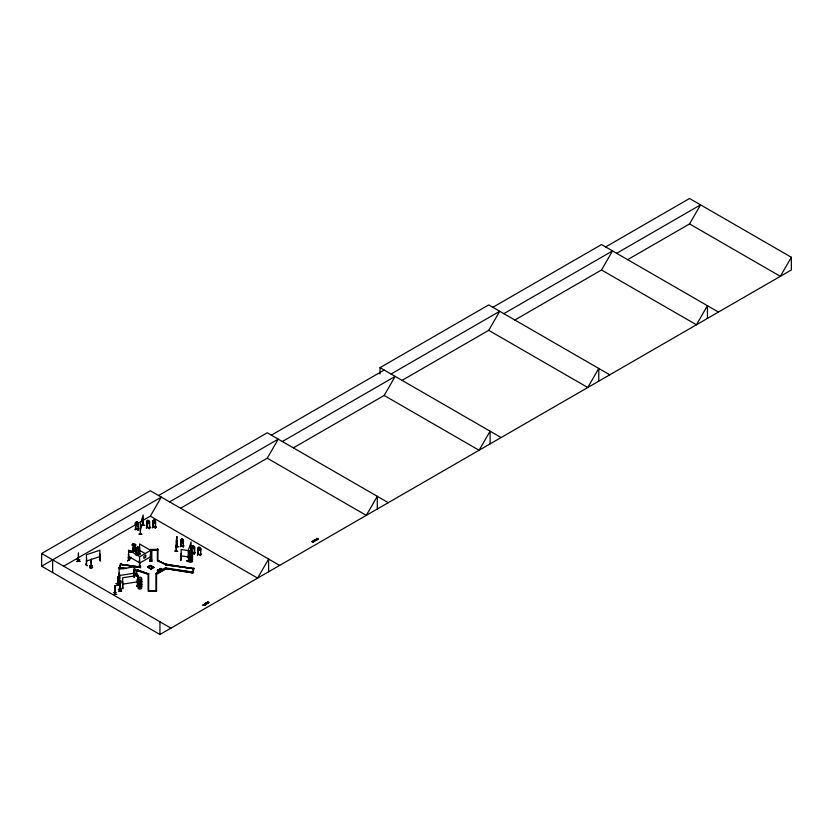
<?xml version="1.0" encoding="UTF-8"?>
<svg xmlns="http://www.w3.org/2000/svg" width="833" height="833" viewBox="0 0 833 833"><rect width="100%" height="100%" fill="white"/><g stroke="black" fill="none" stroke-linecap="round" stroke-linejoin="round"><path stroke-width="1.25" d="M315.915 539.857L316.53 539.409M316.686 538.847L317.04 539.701L317.644 539.013M133.082 543.959L135.644 544.449L135.623 545.625L134.509 546.271L132.291 545.646L134.446 544.844L135.675 545.959L135.238 546.635M204.241 604.935L204.241 604.404M314.353 541.158L313.323 541.367M91.276 560.255C91.005 557.756 91.401 564.378 91.276 562.233M91.245 559.984L91.276 559.224L91.245 561.359M117.765 577.894L117.797 577.227L117.547 583.891L117.755 576.873L117.942 578.727M115.131 586.838L115.173 586.161M120.087 583.485L120.129 582.808M117.703 577.623L117.765 576.905M115.069 586.567C115.162 584.693 115.693 590.545 115.1 585.849M120.014 583.215L120.046 582.465L119.962 589.462M91.276 559.224L91.203 566.232M91.349 561.838L91.234 561.203M177.044 540.336L177.023 546.854M177.075 546.479L176.95 536.473L176.159 540.94L176.315 550.79M177.648 551.342L174.753 550.988L177.658 551.248M176.159 547.291L176.95 542.824M206.032 604.133L206.511 603.779L205.064 603.81M315.52 540.732L314.28 540.315M115.256 587.827L115.131 587.275M120.202 584.579C120.212 580.58 120.327 586.161 120.087 583.923M134.061 548.53L134.061 550.228L134.248 548.385M139.09 578.82L138.674 578.904A1.812 1.052 0 0 1 139.413 577.227A1.812 1.052 0 0 1 141.652 578.498A1.812 1.052 0 0 1 138.632 578.987A1.812 1.052 0 0 0 138.632 580.455A1.812 1.052 0 0 0 141.194 580.434A1.812 1.052 0 0 0 141.173 578.956M189.903 552.279L190.007 552.05M129.844 551.842L130.063 550.852M137.289 547.271L137.289 548.968L137.497 547.125M314.239 540.398L314.749 539.805L315.894 540.325M316.873 539.534L315.926 539.315M119.317 568.179L120.452 563.535L121.014 563.577L119.317 568.179L119.879 568.221L121.014 563.577M194.037 568.335L192.902 572.979L192.34 572.927L193.475 568.283L194.037 568.533L193.475 568.283M207.646 603.154C206.615 602.353 207.011 604.102 207.282 602.759M316.03 539.513L316.144 540.19L316.707 539.503M316.707 539.367L317.186 538.909M159.79 571.188C158.332 571.178 158.166 568.044 158.645 571.75C159.082 571.178 160.842 570.095 158.686 570.251M160.831 570.49L160.8 569.97C159.374 570.459 159.426 568.377 160.8 569.178C159.738 572.271 163.976 568.481 161.04 569.033M162.175 569.949C160.613 570.386 160.831 566.534 160.8 569.97M129.5 552.04L129.844 550.852M137.726 549.832L136.352 549.645L137.757 549.863L138.445 547.458L137.737 546.833L136.727 549.207L138.08 548.426M115.131 585.807L114.912 586.453M115.235 589.4L114.964 587.275L115.391 588.952M119.858 583.1L120.077 582.465L120.275 584.308M205.095 604.841L204.481 604.425L205.074 604.633M314.103 541.46L313.562 541.065M206.147 604.092L205.064 603.675M315.093 540.898L315.291 540.378M143.224 518.928L143.203 525.061M143.338 525.082L143.224 515.065L140.298 523.895L140.454 533.953M140.475 533.984L140.402 527.768M141.787 534.286L138.882 534.068L141.787 534.151M144.713 525.425L141.839 524.988L144.713 525.29M191.101 545.823L191.194 550.738M181.386 559.745L181.094 549.488L188.612 550.644L188.622 560.921L188.185 550.79L191.101 541.96L191.153 550.884M204.418 604.435L205.21 604.539L204.866 605.102M140.298 530.246L143.224 521.416M188.185 557.142L189.643 552.727M190.372 550.519L191.101 548.322M117.942 579.476L117.703 578.383M181.927 540.034L182.229 541.773L182.229 540.086M199.118 547.448L199.42 549.197L199.42 547.5M120.275 585.068L120.014 583.964M133.249 550.946L133.853 551.55L133.218 549.947L134.061 546.635L133.551 550.498L134.79 549.655M181.094 553.351L181.094 559.453M181.271 558.891L180.532 560.515L181.427 558.776M189.008 559.953L188.258 561.713M138.299 525.061L136.404 525.8L135.467 524.623L135.467 522.697L135.54 529.07L138.278 529.403M135.123 529.83L135.873 528.07L135.123 529.694M138.278 523.124L137.372 521.968L135.477 522.676L135.821 528.809M123.982 568.689L118.973 567.908L119.119 567.398L126.637 568.564M120.66 564.337L139.715 566.909L139.455 567.44L120.66 564.337L139.455 567.44M135.55 528.986L138.299 529.424L138.299 523.062L138.278 529.486M138.299 529.184L135.54 528.84M137.934 530.267L138.705 528.507L137.934 530.132M147.056 521.177L147.118 527.445M147.212 526.508L146.306 528.247L147.212 526.643M149.357 521.52L149.419 527.581M149.284 528.705L150.179 527.081L149.44 528.726M153.085 520.812L153.095 526.914M153.168 526.196L152.252 527.935L153.168 526.331M155.334 521.156L155.365 527.279M155.594 527.383L152.824 526.966M155.23 528.268L156.021 526.758M134.155 569.72L137.914 570.303L137.768 570.824L148.066 574.301L148.503 573.864L138.101 570.095L137.664 570.834L135.258 570.428M137.914 570.303L137.768 570.824L138.101 570.095M165.705 564.899L165.923 564.149L192.975 568.627L165.705 564.899L192.975 568.335M165.017 568.595L165.226 567.856L192.288 572.042L165.017 568.595L192.069 572.781L192.288 572.042M180.99 539.753L180.709 545.907L183.437 546.323M183.437 546.333L183.208 540.096L183.437 546.552M181.073 545.282L180.157 546.885L181.073 545.146M183.135 547.343L183.895 545.709M192.111 552.612L194.578 553.07M194.599 553.227L194.599 546.885L192.704 545.657L191.767 546.51M194.235 554.08L194.995 552.321L194.235 553.955M198.108 548.156L197.9 554.476L200.628 554.903L200.691 548.478L200.399 554.632M198.264 553.612L197.348 555.215L198.264 553.476M200.326 555.673L201.086 553.914L200.326 555.549M132.968 552.092L132.853 548.083L134.3 546.344L134.623 547.166M138.08 547.677L137.737 546.833L136.3 548.593L136.279 554.955L138.143 553.633M136.425 521.864L135.956 523.541L137.195 524.332L137.809 523.822L137.351 522.01M147.764 520.302L147.295 521.979L148.534 522.77L149.149 522.26L148.691 520.448M153.709 520L153.251 521.666L154.48 522.458L155.094 521.958L154.636 520.136L152.751 520.833M181.615 538.941L181.157 540.617L182.396 541.408L183 540.898L182.542 539.086M192.715 545.677L192.256 547.354L193.495 548.145L194.099 547.645L193.641 545.823M206.157 604.217C205.262 603.331 205.793 603.644 207.115 603.779M315.009 540.315L314.405 540.336L314.926 539.909M314.916 540.211C313.76 539.68 316.623 540.648 317.009 539.753M134.623 547.927L133.28 548.708L133.582 546.729M137.945 523.322L150.325 516.168L161.331 497.114L41.65 566.201L41.65 553.497L150.325 490.762L279.628 565.409M180.584 508.234L267.247 458.192L278.253 439.137L169.578 501.872M293.383 447.873L384.169 395.456L395.175 376.391L282.377 441.521M402.058 380.369L488.721 330.326L499.727 311.271L391.052 374.007M514.856 320.007L601.52 269.975L612.526 250.91L503.85 313.656M627.655 259.646L689.557 223.91L700.563 204.845L616.649 253.294M605.643 246.943L689.557 198.493L791.35 257.262L780.344 276.327L689.557 223.91M315.655 540.482L314.249 540.055M158.52 571.74L158.447 571.188C157.125 571.782 156.937 569.366 158.447 570.261M158.416 569.595L158.447 571.053L157.427 571.084M159.769 569.834L160.8 569.834L160.769 568.377M208.312 602.54C207.375 601.842 207.417 603.311 208.406 602.686M317.508 539.482L316.852 538.889M138.996 583.964L138.674 583.818A1.812 1.052 0 0 0 138.632 585.37A1.812 1.052 0 0 0 141.204 585.36A1.812 1.052 0 0 0 141.173 583.871A1.822 1.041 0.1 0 0 141.162 582.465A1.812 1.052 0 0 0 141.173 581.007M207.823 603.175L207.084 603.248M208.406 602.821L207.729 602.873L208.271 602.78M316.8 539.649L316.259 540.273M316.8 539.784L316.228 539.742M314.239 541.294L313.437 541.023L314.166 541.44M204.168 604.748L204.866 604.977L204.324 604.498M316.155 539.367L317.467 538.899L316.988 539.399M148.503 573.562L148.066 573.999L137.664 570.532M135.467 522.697L136.435 521.843M137.351 524.957L138.278 524.113M138.309 524.124L136.404 524.863L135.477 523.686M137.341 525.915L138.268 525.05M146.806 521.135L147.753 520.261L149.648 521.573L149.648 527.841M148.701 523.447L149.648 522.562M155.604 522.26L154.646 523.134L152.762 521.822M180.667 539.774L182.562 539.045L183.198 540.169M180.657 540.711L181.927 539.118L182.542 540.076L181.927 540.815L181.625 539.93L182.562 539.982L183.499 541.127L182.562 542.085L180.667 540.763M183.499 542.137L182.552 543.022L180.667 541.7M194.61 547.947L193.662 548.822L191.767 547.51M198.806 547.229L197.858 548.104L199.753 547.375L200.691 548.551M133.467 545.49L135.612 544.49M132.853 552.029L134.686 550.738M133.02 551.706C134.457 541.044 130.063 556.777 134.967 550.686M129.073 558.266L130.979 557.527M136.56 554.674L138.393 553.612M136.279 554.726L136.3 548.593M205.262 603.717L205.907 603.113L206.928 603.602M139.173 583.912L138.674 583.912A1.822 1.052 0 0 0 141.204 583.902A1.822 1.052 0 0 0 141.173 582.402A1.812 1.052 0 0 1 138.632 582.496A1.812 1.052 0 0 1 138.601 581.018M129.053 558.516L131.187 557.162M313.385 540.888L313.395 541.429M205.157 603.654L205.772 603.415M314.301 540.138L315.655 539.774M317.675 539.253L317.092 539.42M159.79 570.397L158.593 570.969L157.416 570.261M162.143 569.178L160.904 569.741M135.113 548.666L133.832 548.51L135.113 548.666L133.832 551.54M160.8 569.033L159.769 569.043M157.697 560.724L165.965 564.274L165.475 564.597L157.697 560.463L165.923 564.441L192.975 568.627M165.475 564.597L165.965 564.014M147.576 566.877L150.357 565.274L153.855 567.294L151.075 569.262L147.576 566.877L151.075 569.262M151.075 568.897L153.855 567.294M132.208 544.511L133.082 543.949M202.731 605.039C204.751 606.237 202.992 604.092 204.616 605.31M205.907 603.113L206.813 603.717M207.677 602.04L208.864 602.675M204.252 605.268L203.481 604.706M205.772 603.331L206.511 603.154L206.011 603.321M205.928 603.519L206.511 603.154M207.656 602.821L208.073 602.426L207.073 603.384M206.896 603.29L208.312 602.405M203.023 605.039L204.616 605.175M311.886 541.533C315.665 541.742 312.24 542.616 311.886 541.658M316.957 538.316L318.144 538.951M313.395 541.752L312.635 541.19M315.072 540.003L315.655 539.649M313.01 542.137L312.083 541.408M313.604 541.762L312.167 541.533L313.604 541.898M128.48 560.12L128.553 553.924M139.611 547.843L139.705 554.351M127.47 560.89L129.521 559.557L127.47 560.755M139.517 553.997L139.611 543.98L150.617 550.332L150.638 560.536M128.646 560.442L128.48 553.966M138.528 554.799L140.579 553.476L138.528 554.674M139.371 560.172L139.496 566.69M150.367 554.424L150.45 560.828L150.554 550.457L139.548 556.808M138.413 566.513L140.6 567.648L138.517 566.461M151.825 549.801L151.825 561.234L149.68 560.015M140.673 566.107L138.517 567.138M139.798 566.961L120.806 564.222M158.572 495.52L267.247 432.785L388.303 502.674M380.046 374.007L380.046 367.655L488.721 304.92L609.766 374.808M271.371 435.159L384.169 370.039M492.844 307.294L601.52 244.558L718.442 312.063M63.662 566.201L135.696 524.623M130.906 551.113L131.218 552.05M138.393 547.468L138.184 553.945L138.445 547.458M137.351 553.195L139.528 554.32L137.466 553.122M130.125 559.162L128.043 557.85M137.237 555.642L135.29 554.382M139.548 563.16L150.554 556.808M147.576 567.242L150.357 565.638L153.855 567.658M148.68 591.107L148.68 573.573L148.107 573.573L148.107 591.107L156.552 591.055L156.552 573.198L165.632 567.95L166.298 568.668L157.218 573.906L155.99 573.52L155.99 591.055M156.552 573.52L165.632 568.283L166.298 568.668M156.552 573.198L157.218 573.583L166.298 568.335M41.65 566.201L159.946 634.507L791.35 269.975L791.35 257.262M206.855 602.79L206.865 603.425M207.396 603.394L208.063 602.821M99.95 554.153L99.731 560.588L99.898 554.101M133.613 549.738L132.895 549.145L134.29 549.343L134.967 546.937L134.884 550.644M136.393 554.997L136.56 548.52M153.064 526.997L152.762 520.812L152.824 527.195L155.594 527.612L155.584 521.198M317.113 539.003L317.467 539.024M86.642 558.516L86.455 565.013L86.424 554.726L99.898 550.238L99.752 560.578M85.539 564.295L87.121 565.701M99.356 559.693L100.689 561.067M86.424 561.088L99.898 556.59M204.418 604.571L205.074 604.768M122.659 587.754L122.701 581.705M137.435 585.703L137.455 579.362L137.737 585.516M119.317 579.143L119.098 573.125M132.832 545.074L133.551 544.886M134.8 545.178L132.385 545.167L132.208 544.511M133.874 576.967L133.853 570.792L134.29 577.154M133.915 576.29L134.134 577.092L134.103 566.888L119.077 569.21L119.109 579.497L119.348 573.094M119.442 580.268L118.671 578.519L119.442 580.143M137.518 584.86L138.132 586.38M141.173 584.162A1.812 1.052 0 0 1 141.204 585.651A1.812 1.052 0 0 1 138.632 585.661L136.799 586.161L138.715 585.953M136.799 586.161L138.674 585.755A1.812 1.052 0 0 1 138.601 584.183M123.045 588.837L122.264 587.088M119.077 575.561L134.103 573.239M122.67 584.141L137.705 581.809M146.91 527.424L149.638 527.862L146.847 527.497L146.879 521.073M152.814 527.112L155.615 527.32M197.9 554.247L200.628 554.663M119.921 582.944L119.796 589.316M119.952 583.933L120.212 586.047M115.1 588.837L114.996 587.265M122.732 588.056L122.67 577.779L137.705 575.457L137.507 585.537M118.807 591.066L121.722 590.93L118.827 591.149M113.475 592.617L116.37 592.523M114.912 592.804L114.996 586.255L114.86 592.68M113.871 594.418L116.776 594.283M117.88 577.436L117.87 585.37L117.484 583.506M117.942 578.841L117.974 585.36L117.64 583.496M117.87 578.997L117.849 577.446M117.724 579.903L117.63 578.331L117.88 580.466M116.089 583.714L119.004 583.454L116.099 583.673M116.474 585.474L119.369 585.13L116.495 585.568M91.099 559.859L91.349 561.078M89.672 566.003L92.588 565.867L89.672 565.961M91.057 565.846L91.349 567.315M89.839 567.773L92.755 567.544L89.849 567.867M157.947 549.353L149.94 549.457L149.94 549.978L157.718 549.978L157.718 549.457M149.94 549.655L157.718 549.655M149.94 549.78L157.718 549.78M78.437 552.914L78.437 561.411M78.469 553.362L78.333 561.411M157.375 560.38L157.947 560.38M151.252 561.036L151.825 561.036M76.928 561.39L79.843 561.411M148.107 573.698L148.68 573.698M155.99 573.645L156.552 573.645M119.64 574.468L119.64 582.965M119.671 575.395L119.671 578.945M155.99 590.93L156.552 590.93M149.576 527.695L146.879 527.279M192.027 552.914L194.568 553.289C188.393 555.288 193.735 537.962 191.809 551.592M197.942 554.164L198.181 548.093M135.102 546.625L135.008 545.261M176.263 544.803L176.263 551.175M139.923 584.266L138.663 583.86A1.822 1.052 0 0 1 138.601 582.423A1.822 1.041 0.1 0 0 138.622 583.964A1.843 1.062 0 0 0 138.611 585.578A1.843 1.062 0 0 0 141.225 585.557A1.843 1.062 0 0 0 141.194 584.048M119.317 567.971L119.879 568.221M133.53 544.897L135.196 545.178M188.643 560.63L188.362 554.476M148.711 523.426L146.816 522.124M156.135 526.789L155.375 528.403M181.615 542.824L182.542 542.97M194.599 546.885L194.308 553.039M183.499 546.479L180.709 546.136L180.74 539.711M198.816 550.228L200.691 549.551L198.795 550.269L197.858 549.103M181.094 555.84L188.612 557.006M165.017 568.314L192.069 572.781M125.387 568.564L118.973 567.908M134.009 570.043L137.914 570.501M190.268 557.371L189.445 557.152A1.812 1.052 0 0 1 189.424 555.746M138.101 570.397L148.503 573.864M120.139 590.805L120.171 582.996M91.182 565.815L91.349 567.71M138.34 583.756L139.007 584.131M134.467 548.072L134.79 548.905M157.697 560.463L165.475 564.337M316.832 538.399L318.144 539.076M313.76 541.804L312.5 541.273M207.677 601.905L208.989 602.592M139.621 560.713L139.632 567.075L139.559 556.423L128.553 550.072L128.688 560.442M140.683 566.138L138.632 567.335M138.507 566.346L140.6 567.648M601.52 269.975L696.43 324.766L707.436 305.711L707.436 318.414M488.721 330.326L587.765 387.512L598.771 368.446L598.771 381.16M380.046 367.655L501.102 437.544M384.169 395.456L479.09 450.257L490.096 431.192L490.096 443.895M267.247 458.192L366.291 515.377L377.297 496.312L377.297 509.025M150.325 516.168L257.616 578.123L268.622 559.058L268.622 571.761M134.29 546.375L134.988 546.948L134.738 551.05M139.611 550.332L145.109 553.508M131.093 551.009L129.802 550.821L130.531 550.426L130.854 552.008M130.271 550.707L130.521 551.894M149.128 565.878L152.626 567.898M128.553 556.423L139.559 562.775M41.65 553.497L170.952 628.155M132.374 545.605L134.436 546.177L135.446 545.584L135.456 544.511L133.197 544.074L132.572 545.157M85.549 564.274L87.153 565.711M182.552 539.992L183.489 541.148M154.657 520.094L155.594 521.271M138.299 524.072L137.362 522.905L135.456 523.634L136.727 522.041L137.809 524.738L136.581 525.154L135.956 524.457L136.425 522.78L136.727 523.738L137.351 522.999M120.16 590.92L120.15 582.746M138.059 585.578L138.143 575.718L134.123 567.044M134.123 573.396L135.123 575.561M137.143 579.903L138.143 582.069M119.796 589.087L120.296 590.93M114.86 592.45L115.193 594.158M117.765 578.341L117.797 578.914M115.256 587.38L115.214 586.338L115.36 594.304L115.193 586.088M91.307 559.766L91.328 560.807M192.902 572.979L192.34 572.927M161.008 568.377L161.04 569.834M159.946 621.803L159.946 634.507M159.884 568.96L159.79 569.866M158.645 569.595L158.686 571.053M157.531 570.178L157.531 570.969M151.252 549.801L151.252 561.234L151.825 561.234L149.565 560.088M136.57 576.426L135.883 572.75L135.883 574.937M91.234 559.786L91.245 567.731M79.843 559.734L76.928 559.599M52.656 559.849L52.656 572.563M191.986 559.11A1.812 1.052 0 0 1 192.017 560.588A1.812 1.052 0 0 1 189.445 560.609A1.812 1.052 0 0 1 189.424 559.12M191.986 560.474A1.812 1.052 0 0 1 192.017 561.952A1.812 1.052 0 0 1 189.455 561.973A1.812 1.052 0 0 1 189.424 560.484M191.986 552.435A1.812 1.052 0 0 1 192.017 553.914A1.843 1.062 0 0 1 192.038 555.496A1.812 1.052 0 0 1 192.017 557.038A1.812 1.052 0 0 1 192.017 558.537A1.812 1.052 0 0 1 189.445 558.558A1.812 1.052 0 0 1 189.424 557.079M192.017 557.038A1.812 1.052 0 0 1 189.455 557.048A1.812 1.052 0 0 1 189.424 555.569M191.986 555.736A1.812 1.052 0 0 1 192.017 557.215A1.812 1.052 0 0 1 189.455 557.235M191.986 558.808A1.812 1.052 0 0 1 192.017 560.297A1.812 1.052 0 0 1 189.445 560.307A1.812 1.052 0 0 1 189.424 558.828M191.986 557.35A1.812 1.052 0 0 1 192.017 558.839A1.812 1.052 0 0 1 189.445 558.849A1.812 1.052 0 0 1 189.424 557.371M191.986 554.184A1.812 1.052 0 0 1 192.017 555.673A1.812 1.052 0 0 1 189.445 555.684A1.812 1.052 0 0 1 189.424 554.205M192.038 555.496A1.843 1.062 0 0 1 189.424 555.507A1.843 1.062 0 0 1 189.403 553.997A1.812 1.052 0 0 0 189.445 555.392A1.812 1.052 0 0 0 192.017 555.382A1.812 1.052 0 0 0 191.986 553.893A1.812 1.052 0 0 1 189.445 553.935A1.812 1.052 0 0 1 189.424 552.456M191.986 552.144A1.812 1.052 0 0 1 192.017 553.622A1.812 1.052 0 0 1 189.445 553.643A1.812 1.052 0 0 1 189.424 552.154M141.173 585.922A1.812 1.052 0 0 1 141.204 587.4A1.812 1.052 0 0 1 138.632 587.421A1.812 1.052 0 0 1 138.601 585.932M141.173 587.296A1.812 1.052 0 0 1 141.194 588.775A1.812 1.052 0 0 1 138.632 588.785A1.812 1.052 0 0 1 138.601 587.307M141.204 583.943A1.822 1.041 0.1 0 1 138.622 583.964M141.173 585.62A1.812 1.052 0 0 1 141.204 587.109A1.812 1.052 0 0 1 138.632 587.119A1.812 1.052 0 0 1 138.601 585.641M141.173 579.247A1.812 1.052 0 0 1 141.194 580.736A1.843 1.062 0 0 1 141.214 582.309A1.843 1.062 0 0 1 138.611 582.319A1.843 1.062 0 0 1 138.58 580.809A1.812 1.052 0 0 1 138.601 579.268M175.565 546.49L178.46 546.708L175.544 546.583M136.175 523.426L136.154 524.967L136.831 524.426L137.507 525.175L137.487 523.624L136.841 524.134L136.175 523.426M181.375 540.502L181.355 542.044L182.031 541.502L182.708 542.252L182.698 540.732L182.042 541.211L181.49 540.502M186.79 560.869L189.632 561.275L186.79 560.869M136.727 522.957L137.039 524.707L136.727 522.957M148.066 520.479L148.378 522.218L148.066 520.479M154.011 520.177L154.324 521.916L154.011 520.177M193.017 545.854L193.329 547.604L193.017 545.854M181.615 539.857L181.157 541.533L182.396 542.325L183 541.065L181.615 539.878M198.806 547.271L198.348 548.947L199.587 549.738L200.191 548.478L198.806 547.271M151.627 559.849L149.576 561.182L151.627 559.849M145.733 555.153L143.838 556.246L143.838 558.422L145.733 557.339L145.733 555.153M121.316 589.035L118.421 589.389L121.316 589.035M157.947 549.155L157.375 549.155L157.375 560.578L157.947 560.578L157.947 549.155M79.843 561.286L76.928 561.504L79.843 561.286M121.045 581.153L118.13 581.288L121.045 581.153M121.045 582.84L118.13 583.058L121.045 582.84M156.437 590.784L148.659 590.784L148.659 591.315L156.437 591.315L156.437 590.784M189.455 552.175A1.812 1.052 0 0 0 192.475 551.685A1.812 1.052 0 0 0 190.226 550.415A1.812 1.052 0 0 0 189.455 552.175M189.455 552.321A1.812 1.052 0 0 0 192.475 551.831A1.812 1.052 0 0 0 190.226 550.571A1.812 1.052 0 0 0 189.455 552.321M138.632 580.747A1.812 1.052 0 0 0 141.194 580.736A1.812 1.052 0 0 1 141.194 582.194A1.812 1.052 0 0 1 138.632 582.205A1.812 1.052 0 0 1 138.601 580.726"/></g></svg>
